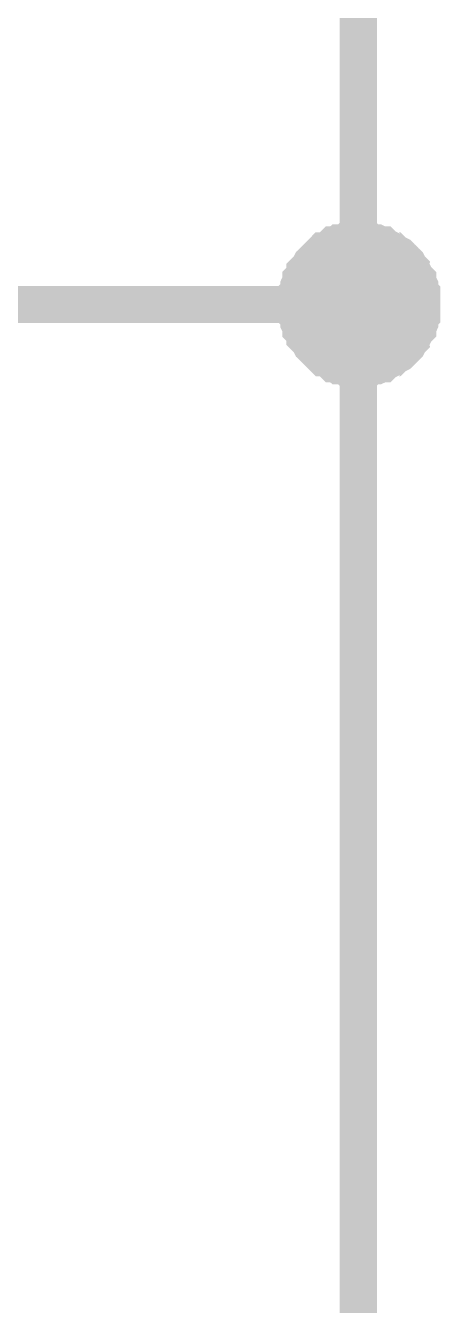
# Model space of a CAD drawing. Header units: millimetres. Extents: x 0 to 420, y 0 to 297.
# Drawn here: x 214.81 to 218.16, y 149.4 to 159.74 of the extents above; entities that cross this region are included whole.
import ezdxf

# ---------------------------------------------------------------- set-up
doc = ezdxf.new("R2010")
doc.units = ezdxf.units.MM
doc.layers.add('Sheet', color=255, linetype='Continuous')

msp = doc.modelspace()

# ---------------------------------------------------------------- linework, layer by layer
at = {"layer": 'Sheet'}
for points, const_width in [([(217.498, 157.491), (217.498, 159.992)], 0.3), ([(217.001, 157.491), (217.001, 157.525), (217.001, 157.541), (217.001, 157.574), (217.018, 157.591), (217.018, 157.624), (217.018, 157.64), (217.034, 157.674), (217.034, 157.69), (217.051, 157.707), (217.067, 157.74), (217.067, 157.756), (217.084, 157.773), (217.1, 157.79), (217.117, 157.823), (217.134, 157.839), (217.15, 157.856), (217.167, 157.872), (217.183, 157.889), (217.2, 157.905), (217.216, 157.922), (217.233, 157.922), (217.266, 157.939), (217.282, 157.955), (217.299, 157.972), (217.332, 157.972), (217.349, 157.988), (217.365, 157.988), (217.398, 157.988), (217.415, 158.005), (217.448, 158.005), (217.465, 158.005), (217.498, 158.005)], 0.3), ([(217.001, 157.491), (217.001, 157.525), (217.001, 157.541), (217.001, 157.574), (217.018, 157.591), (217.018, 157.624), (217.018, 157.64), (217.034, 157.674), (217.034, 157.69), (217.051, 157.707), (217.067, 157.74), (217.067, 157.756), (217.084, 157.773), (217.1, 157.79), (217.117, 157.823), (217.134, 157.839), (217.15, 157.856), (217.167, 157.872), (217.183, 157.889), (217.2, 157.905), (217.216, 157.922), (217.233, 157.922), (217.266, 157.939), (217.282, 157.955), (217.299, 157.972), (217.332, 157.972), (217.349, 157.988), (217.365, 157.988), (217.398, 157.988), (217.415, 158.005), (217.448, 158.005), (217.465, 158.005), (217.498, 158.005)], 0.3), ([(217.001, 157.491), (217.001, 157.525), (217.001, 157.541), (217.001, 157.574), (217.018, 157.591), (217.018, 157.624), (217.018, 157.64), (217.034, 157.674), (217.034, 157.69), (217.051, 157.707), (217.067, 157.74), (217.067, 157.756), (217.084, 157.773), (217.1, 157.79), (217.117, 157.823), (217.134, 157.839), (217.15, 157.856), (217.167, 157.872), (217.183, 157.889), (217.2, 157.905), (217.216, 157.922), (217.233, 157.922), (217.266, 157.939), (217.282, 157.955), (217.299, 157.972), (217.332, 157.972), (217.349, 157.988), (217.365, 157.988), (217.398, 157.988), (217.415, 158.005), (217.448, 158.005), (217.465, 158.005), (217.498, 158.005)], 0.3), ([(217.001, 157.491), (217.001, 157.525), (217.001, 157.541), (217.001, 157.574), (217.018, 157.591), (217.018, 157.624), (217.018, 157.64), (217.034, 157.674), (217.034, 157.69), (217.051, 157.707), (217.067, 157.74), (217.067, 157.756), (217.084, 157.773), (217.1, 157.79), (217.117, 157.823), (217.134, 157.839), (217.15, 157.856), (217.167, 157.872), (217.183, 157.889), (217.2, 157.905), (217.216, 157.922), (217.233, 157.922), (217.266, 157.939), (217.282, 157.955), (217.299, 157.972), (217.332, 157.972), (217.349, 157.988), (217.365, 157.988), (217.398, 157.988), (217.415, 158.005), (217.448, 158.005), (217.465, 158.005), (217.498, 158.005)], 0.3), ([(217.498, 158.005), (217.498, 158.005)], 0.3), ([(217.498, 158.005), (217.531, 158.005), (217.547, 158.005), (217.58, 158.005), (217.597, 157.988), (217.63, 157.988), (217.647, 157.988), (217.68, 157.972), (217.696, 157.972), (217.713, 157.955), (217.746, 157.939), (217.762, 157.922), (217.779, 157.922), (217.796, 157.905), (217.829, 157.889), (217.845, 157.872), (217.862, 157.856), (217.878, 157.839), (217.895, 157.823), (217.911, 157.79), (217.928, 157.773), (217.928, 157.756), (217.945, 157.74), (217.961, 157.707), (217.978, 157.69), (217.978, 157.674), (217.994, 157.64), (217.994, 157.624), (217.994, 157.591), (218.011, 157.574), (218.011, 157.541), (218.011, 157.525), (218.011, 157.491)], 0.3), ([(217.498, 158.005), (217.498, 158.005)], 0.3), ([(217.498, 158.005), (217.531, 158.005), (217.547, 158.005), (217.58, 158.005), (217.597, 157.988), (217.63, 157.988), (217.647, 157.988), (217.68, 157.972), (217.696, 157.972), (217.713, 157.955), (217.746, 157.939), (217.762, 157.922), (217.779, 157.922), (217.796, 157.905), (217.829, 157.889), (217.845, 157.872), (217.862, 157.856), (217.878, 157.839), (217.895, 157.823), (217.911, 157.79), (217.928, 157.773), (217.928, 157.756), (217.945, 157.74), (217.961, 157.707), (217.978, 157.69), (217.978, 157.674), (217.994, 157.64), (217.994, 157.624), (217.994, 157.591), (218.011, 157.574), (218.011, 157.541), (218.011, 157.525), (218.011, 157.491)], 0.3), ([(217.498, 158.005), (217.498, 158.005)], 0.3), ([(217.498, 158.005), (217.531, 158.005), (217.547, 158.005), (217.58, 158.005), (217.597, 157.988), (217.63, 157.988), (217.647, 157.988), (217.68, 157.972), (217.696, 157.972), (217.713, 157.955), (217.746, 157.939), (217.762, 157.922), (217.779, 157.922), (217.796, 157.905), (217.829, 157.889), (217.845, 157.872), (217.862, 157.856), (217.878, 157.839), (217.895, 157.823), (217.911, 157.79), (217.928, 157.773), (217.928, 157.756), (217.945, 157.74), (217.961, 157.707), (217.978, 157.69), (217.978, 157.674), (217.994, 157.64), (217.994, 157.624), (217.994, 157.591), (218.011, 157.574), (218.011, 157.541), (218.011, 157.525), (218.011, 157.491)], 0.3), ([(217.498, 158.005), (217.498, 158.005)], 0.3), ([(217.498, 158.005), (217.531, 158.005), (217.547, 158.005), (217.58, 158.005), (217.597, 157.988), (217.63, 157.988), (217.647, 157.988), (217.68, 157.972), (217.696, 157.972), (217.713, 157.955), (217.746, 157.939), (217.762, 157.922), (217.779, 157.922), (217.796, 157.905), (217.829, 157.889), (217.845, 157.872), (217.862, 157.856), (217.878, 157.839), (217.895, 157.823), (217.911, 157.79), (217.928, 157.773), (217.928, 157.756), (217.945, 157.74), (217.961, 157.707), (217.978, 157.69), (217.978, 157.674), (217.994, 157.64), (217.994, 157.624), (217.994, 157.591), (218.011, 157.574), (218.011, 157.541), (218.011, 157.525), (218.011, 157.491)], 0.3), ([(217.001, 157.491), (217.001, 157.525), (217.001, 157.541), (217.001, 157.574), (217.018, 157.591), (217.018, 157.624), (217.018, 157.64), (217.034, 157.674), (217.034, 157.69), (217.051, 157.707), (217.067, 157.74), (217.067, 157.756), (217.084, 157.773), (217.1, 157.79), (217.117, 157.823), (217.134, 157.839), (217.15, 157.856), (217.167, 157.872), (217.183, 157.889), (217.2, 157.905), (217.216, 157.922), (217.233, 157.922), (217.266, 157.939), (217.282, 157.955), (217.299, 157.972), (217.332, 157.972), (217.349, 157.988), (217.365, 157.988), (217.398, 157.988), (217.415, 158.005), (217.448, 158.005), (217.465, 158.005), (217.498, 158.005)], 0.0991), ([(217.001, 157.491), (217.001, 157.525), (217.001, 157.541), (217.001, 157.574), (217.018, 157.591), (217.018, 157.624), (217.018, 157.64), (217.034, 157.674), (217.034, 157.69), (217.051, 157.707), (217.067, 157.74), (217.067, 157.756), (217.084, 157.773), (217.1, 157.79), (217.117, 157.823), (217.134, 157.839), (217.15, 157.856), (217.167, 157.872), (217.183, 157.889), (217.2, 157.905), (217.216, 157.922), (217.233, 157.922), (217.266, 157.939), (217.282, 157.955), (217.299, 157.972), (217.332, 157.972), (217.349, 157.988), (217.365, 157.988), (217.398, 157.988), (217.415, 158.005), (217.448, 158.005), (217.465, 158.005), (217.498, 158.005)], 0.0991), ([(217.001, 157.491), (217.001, 157.525), (217.001, 157.541), (217.001, 157.574), (217.018, 157.591), (217.018, 157.624), (217.018, 157.64), (217.034, 157.674), (217.034, 157.69), (217.051, 157.707), (217.067, 157.74), (217.067, 157.756), (217.084, 157.773), (217.1, 157.79), (217.117, 157.823), (217.134, 157.839), (217.15, 157.856), (217.167, 157.872), (217.183, 157.889), (217.2, 157.905), (217.216, 157.922), (217.233, 157.922), (217.266, 157.939), (217.282, 157.955), (217.299, 157.972), (217.332, 157.972), (217.349, 157.988), (217.365, 157.988), (217.398, 157.988), (217.415, 158.005), (217.448, 158.005), (217.465, 158.005), (217.498, 158.005)], 0.0991), ([(217.001, 157.491), (217.001, 157.525), (217.001, 157.541), (217.001, 157.574), (217.018, 157.591), (217.018, 157.624), (217.018, 157.64), (217.034, 157.674), (217.034, 157.69), (217.051, 157.707), (217.067, 157.74), (217.067, 157.756), (217.084, 157.773), (217.1, 157.79), (217.117, 157.823), (217.134, 157.839), (217.15, 157.856), (217.167, 157.872), (217.183, 157.889), (217.2, 157.905), (217.216, 157.922), (217.233, 157.922), (217.266, 157.939), (217.282, 157.955), (217.299, 157.972), (217.332, 157.972), (217.349, 157.988), (217.365, 157.988), (217.398, 157.988), (217.415, 158.005), (217.448, 158.005), (217.465, 158.005), (217.498, 158.005)], 0.0991), ([(217.498, 158.005), (217.498, 158.005)], 0.0991), ([(217.498, 158.005), (217.531, 158.005), (217.547, 158.005), (217.58, 158.005), (217.597, 157.988), (217.63, 157.988), (217.647, 157.988), (217.68, 157.972), (217.696, 157.972), (217.713, 157.955), (217.746, 157.939), (217.762, 157.922), (217.779, 157.922), (217.796, 157.905), (217.829, 157.889), (217.845, 157.872), (217.862, 157.856), (217.878, 157.839), (217.895, 157.823), (217.911, 157.79), (217.928, 157.773), (217.928, 157.756), (217.945, 157.74), (217.961, 157.707), (217.978, 157.69), (217.978, 157.674), (217.994, 157.64), (217.994, 157.624), (217.994, 157.591), (218.011, 157.574), (218.011, 157.541), (218.011, 157.525), (218.011, 157.491)], 0.0991), ([(217.498, 158.005), (217.498, 158.005)], 0.0991), ([(217.498, 158.005), (217.531, 158.005), (217.547, 158.005), (217.58, 158.005), (217.597, 157.988), (217.63, 157.988), (217.647, 157.988), (217.68, 157.972), (217.696, 157.972), (217.713, 157.955), (217.746, 157.939), (217.762, 157.922), (217.779, 157.922), (217.796, 157.905), (217.829, 157.889), (217.845, 157.872), (217.862, 157.856), (217.878, 157.839), (217.895, 157.823), (217.911, 157.79), (217.928, 157.773), (217.928, 157.756), (217.945, 157.74), (217.961, 157.707), (217.978, 157.69), (217.978, 157.674), (217.994, 157.64), (217.994, 157.624), (217.994, 157.591), (218.011, 157.574), (218.011, 157.541), (218.011, 157.525), (218.011, 157.491)], 0.0991), ([(217.498, 158.005), (217.498, 158.005)], 0.0991), ([(217.498, 158.005), (217.531, 158.005), (217.547, 158.005), (217.58, 158.005), (217.597, 157.988), (217.63, 157.988), (217.647, 157.988), (217.68, 157.972), (217.696, 157.972), (217.713, 157.955), (217.746, 157.939), (217.762, 157.922), (217.779, 157.922), (217.796, 157.905), (217.829, 157.889), (217.845, 157.872), (217.862, 157.856), (217.878, 157.839), (217.895, 157.823), (217.911, 157.79), (217.928, 157.773), (217.928, 157.756), (217.945, 157.74), (217.961, 157.707), (217.978, 157.69), (217.978, 157.674), (217.994, 157.64), (217.994, 157.624), (217.994, 157.591), (218.011, 157.574), (218.011, 157.541), (218.011, 157.525), (218.011, 157.491)], 0.0991), ([(217.498, 158.005), (217.498, 158.005)], 0.0991), ([(217.498, 158.005), (217.531, 158.005), (217.547, 158.005), (217.58, 158.005), (217.597, 157.988), (217.63, 157.988), (217.647, 157.988), (217.68, 157.972), (217.696, 157.972), (217.713, 157.955), (217.746, 157.939), (217.762, 157.922), (217.779, 157.922), (217.796, 157.905), (217.829, 157.889), (217.845, 157.872), (217.862, 157.856), (217.878, 157.839), (217.895, 157.823), (217.911, 157.79), (217.928, 157.773), (217.928, 157.756), (217.945, 157.74), (217.961, 157.707), (217.978, 157.69), (217.978, 157.674), (217.994, 157.64), (217.994, 157.624), (217.994, 157.591), (218.011, 157.574), (218.011, 157.541), (218.011, 157.525), (218.011, 157.491)], 0.0991), ([(200.02, 142.489), (217.498, 142.489), (217.498, 157.491), (212.499, 157.491)], 0.3), ([(217.498, 156.978), (217.465, 156.978), (217.448, 156.978), (217.415, 156.978), (217.398, 156.995), (217.365, 156.995), (217.349, 156.995), (217.332, 157.011), (217.299, 157.011), (217.282, 157.028), (217.266, 157.044), (217.233, 157.061), (217.216, 157.061), (217.2, 157.077), (217.183, 157.094), (217.167, 157.111), (217.15, 157.127), (217.134, 157.144), (217.117, 157.16), (217.1, 157.193), (217.084, 157.21), (217.067, 157.227), (217.067, 157.243), (217.051, 157.276), (217.034, 157.293), (217.034, 157.309), (217.018, 157.342), (217.018, 157.359), (217.018, 157.392), (217.001, 157.409), (217.001, 157.442), (217.001, 157.458), (217.001, 157.491)], 0.3), ([(217.001, 157.491), (217.001, 157.491)], 0.3), ([(217.498, 156.978), (217.465, 156.978), (217.448, 156.978), (217.415, 156.978), (217.398, 156.995), (217.365, 156.995), (217.349, 156.995), (217.332, 157.011), (217.299, 157.011), (217.282, 157.028), (217.266, 157.044), (217.233, 157.061), (217.216, 157.061), (217.2, 157.077), (217.183, 157.094), (217.167, 157.111), (217.15, 157.127), (217.134, 157.144), (217.117, 157.16), (217.1, 157.193), (217.084, 157.21), (217.067, 157.227), (217.067, 157.243), (217.051, 157.276), (217.034, 157.293), (217.034, 157.309), (217.018, 157.342), (217.018, 157.359), (217.018, 157.392), (217.001, 157.409), (217.001, 157.442), (217.001, 157.458), (217.001, 157.491)], 0.3), ([(217.001, 157.491), (217.001, 157.491)], 0.3), ([(217.498, 156.978), (217.465, 156.978), (217.448, 156.978), (217.415, 156.978), (217.398, 156.995), (217.365, 156.995), (217.349, 156.995), (217.332, 157.011), (217.299, 157.011), (217.282, 157.028), (217.266, 157.044), (217.233, 157.061), (217.216, 157.061), (217.2, 157.077), (217.183, 157.094), (217.167, 157.111), (217.15, 157.127), (217.134, 157.144), (217.117, 157.16), (217.1, 157.193), (217.084, 157.21), (217.067, 157.227), (217.067, 157.243), (217.051, 157.276), (217.034, 157.293), (217.034, 157.309), (217.018, 157.342), (217.018, 157.359), (217.018, 157.392), (217.001, 157.409), (217.001, 157.442), (217.001, 157.458), (217.001, 157.491)], 0.3), ([(217.001, 157.491), (217.001, 157.491)], 0.3), ([(217.498, 156.978), (217.465, 156.978), (217.448, 156.978), (217.415, 156.978), (217.398, 156.995), (217.365, 156.995), (217.349, 156.995), (217.332, 157.011), (217.299, 157.011), (217.282, 157.028), (217.266, 157.044), (217.233, 157.061), (217.216, 157.061), (217.2, 157.077), (217.183, 157.094), (217.167, 157.111), (217.15, 157.127), (217.134, 157.144), (217.117, 157.16), (217.1, 157.193), (217.084, 157.21), (217.067, 157.227), (217.067, 157.243), (217.051, 157.276), (217.034, 157.293), (217.034, 157.309), (217.018, 157.342), (217.018, 157.359), (217.018, 157.392), (217.001, 157.409), (217.001, 157.442), (217.001, 157.458), (217.001, 157.491)], 0.3), ([(217.001, 157.491), (217.001, 157.491)], 0.3), ([(218.011, 157.491), (218.011, 157.458), (218.011, 157.442), (218.011, 157.409), (217.994, 157.392), (217.994, 157.359), (217.994, 157.342), (217.978, 157.309), (217.978, 157.293), (217.961, 157.276), (217.945, 157.243), (217.928, 157.227), (217.928, 157.21), (217.911, 157.193), (217.895, 157.16), (217.878, 157.144), (217.862, 157.127), (217.845, 157.111), (217.829, 157.094), (217.796, 157.077), (217.779, 157.061), (217.762, 157.061), (217.746, 157.044), (217.713, 157.028), (217.696, 157.011), (217.68, 157.011), (217.647, 156.995), (217.63, 156.995), (217.597, 156.995), (217.58, 156.978), (217.547, 156.978), (217.531, 156.978), (217.498, 156.978)], 0.3), ([(218.011, 157.491), (218.011, 157.458), (218.011, 157.442), (218.011, 157.409), (217.994, 157.392), (217.994, 157.359), (217.994, 157.342), (217.978, 157.309), (217.978, 157.293), (217.961, 157.276), (217.945, 157.243), (217.928, 157.227), (217.928, 157.21), (217.911, 157.193), (217.895, 157.16), (217.878, 157.144), (217.862, 157.127), (217.845, 157.111), (217.829, 157.094), (217.796, 157.077), (217.779, 157.061), (217.762, 157.061), (217.746, 157.044), (217.713, 157.028), (217.696, 157.011), (217.68, 157.011), (217.647, 156.995), (217.63, 156.995), (217.597, 156.995), (217.58, 156.978), (217.547, 156.978), (217.531, 156.978), (217.498, 156.978)], 0.3), ([(218.011, 157.491), (218.011, 157.458), (218.011, 157.442), (218.011, 157.409), (217.994, 157.392), (217.994, 157.359), (217.994, 157.342), (217.978, 157.309), (217.978, 157.293), (217.961, 157.276), (217.945, 157.243), (217.928, 157.227), (217.928, 157.21), (217.911, 157.193), (217.895, 157.16), (217.878, 157.144), (217.862, 157.127), (217.845, 157.111), (217.829, 157.094), (217.796, 157.077), (217.779, 157.061), (217.762, 157.061), (217.746, 157.044), (217.713, 157.028), (217.696, 157.011), (217.68, 157.011), (217.647, 156.995), (217.63, 156.995), (217.597, 156.995), (217.58, 156.978), (217.547, 156.978), (217.531, 156.978), (217.498, 156.978)], 0.3), ([(218.011, 157.491), (218.011, 157.458), (218.011, 157.442), (218.011, 157.409), (217.994, 157.392), (217.994, 157.359), (217.994, 157.342), (217.978, 157.309), (217.978, 157.293), (217.961, 157.276), (217.945, 157.243), (217.928, 157.227), (217.928, 157.21), (217.911, 157.193), (217.895, 157.16), (217.878, 157.144), (217.862, 157.127), (217.845, 157.111), (217.829, 157.094), (217.796, 157.077), (217.779, 157.061), (217.762, 157.061), (217.746, 157.044), (217.713, 157.028), (217.696, 157.011), (217.68, 157.011), (217.647, 156.995), (217.63, 156.995), (217.597, 156.995), (217.58, 156.978), (217.547, 156.978), (217.531, 156.978), (217.498, 156.978)], 0.3), ([(218.011, 157.491), (218.011, 157.491), (218.011, 157.491), (218.011, 157.491), (218.011, 157.491), (218.011, 157.491), (218.011, 157.491), (218.011, 157.491), (218.011, 157.491), (218.011, 157.491), (218.011, 157.491), (218.011, 157.491), (218.011, 157.491), (218.011, 157.491), (218.011, 157.491), (218.011, 157.491), (218.011, 157.491), (218.011, 157.491), (218.011, 157.491), (218.011, 157.491), (218.011, 157.491), (218.011, 157.491), (218.011, 157.491), (218.011, 157.491), (218.011, 157.491), (218.011, 157.491), (218.011, 157.491), (218.011, 157.491), (218.011, 157.491), (218.011, 157.491), (218.011, 157.491), (218.011, 157.491), (218.011, 157.491)], 0.3), ([(218.011, 157.491), (218.011, 157.491)], 0.3), ([(218.011, 157.491), (218.011, 157.491), (218.011, 157.491), (218.011, 157.491), (218.011, 157.491), (218.011, 157.491), (218.011, 157.491), (218.011, 157.491), (218.011, 157.491), (218.011, 157.491), (218.011, 157.491), (218.011, 157.491), (218.011, 157.491), (218.011, 157.491), (218.011, 157.491), (218.011, 157.491), (218.011, 157.491), (218.011, 157.491), (218.011, 157.491), (218.011, 157.491), (218.011, 157.491), (218.011, 157.491), (218.011, 157.491), (218.011, 157.491), (218.011, 157.491), (218.011, 157.491), (218.011, 157.491), (218.011, 157.491), (218.011, 157.491), (218.011, 157.491), (218.011, 157.491), (218.011, 157.491), (218.011, 157.491)], 0.3), ([(218.011, 157.491), (218.011, 157.491)], 0.3), ([(218.011, 157.491), (218.011, 157.491), (218.011, 157.491), (218.011, 157.491), (218.011, 157.491), (218.011, 157.491), (218.011, 157.491), (218.011, 157.491), (218.011, 157.491), (218.011, 157.491), (218.011, 157.491), (218.011, 157.491), (218.011, 157.491), (218.011, 157.491), (218.011, 157.491), (218.011, 157.491), (218.011, 157.491), (218.011, 157.491), (218.011, 157.491), (218.011, 157.491), (218.011, 157.491), (218.011, 157.491), (218.011, 157.491), (218.011, 157.491), (218.011, 157.491), (218.011, 157.491), (218.011, 157.491), (218.011, 157.491), (218.011, 157.491), (218.011, 157.491), (218.011, 157.491), (218.011, 157.491), (218.011, 157.491)], 0.3), ([(218.011, 157.491), (218.011, 157.491)], 0.3), ([(218.011, 157.491), (218.011, 157.491), (218.011, 157.491), (218.011, 157.491), (218.011, 157.491), (218.011, 157.491), (218.011, 157.491), (218.011, 157.491), (218.011, 157.491), (218.011, 157.491), (218.011, 157.491), (218.011, 157.491), (218.011, 157.491), (218.011, 157.491), (218.011, 157.491), (218.011, 157.491), (218.011, 157.491), (218.011, 157.491), (218.011, 157.491), (218.011, 157.491), (218.011, 157.491), (218.011, 157.491), (218.011, 157.491), (218.011, 157.491), (218.011, 157.491), (218.011, 157.491), (218.011, 157.491), (218.011, 157.491), (218.011, 157.491), (218.011, 157.491), (218.011, 157.491), (218.011, 157.491), (218.011, 157.491)], 0.3), ([(218.011, 157.491), (218.011, 157.491)], 0.3), ([(217.498, 156.978), (217.465, 156.978), (217.448, 156.978), (217.415, 156.978), (217.398, 156.995), (217.365, 156.995), (217.349, 156.995), (217.332, 157.011), (217.299, 157.011), (217.282, 157.028), (217.266, 157.044), (217.233, 157.061), (217.216, 157.061), (217.2, 157.077), (217.183, 157.094), (217.167, 157.111), (217.15, 157.127), (217.134, 157.144), (217.117, 157.16), (217.1, 157.193), (217.084, 157.21), (217.067, 157.227), (217.067, 157.243), (217.051, 157.276), (217.034, 157.293), (217.034, 157.309), (217.018, 157.342), (217.018, 157.359), (217.018, 157.392), (217.001, 157.409), (217.001, 157.442), (217.001, 157.458), (217.001, 157.491)], 0.0991), ([(217.001, 157.491), (217.001, 157.491)], 0.0991), ([(217.498, 156.978), (217.465, 156.978), (217.448, 156.978), (217.415, 156.978), (217.398, 156.995), (217.365, 156.995), (217.349, 156.995), (217.332, 157.011), (217.299, 157.011), (217.282, 157.028), (217.266, 157.044), (217.233, 157.061), (217.216, 157.061), (217.2, 157.077), (217.183, 157.094), (217.167, 157.111), (217.15, 157.127), (217.134, 157.144), (217.117, 157.16), (217.1, 157.193), (217.084, 157.21), (217.067, 157.227), (217.067, 157.243), (217.051, 157.276), (217.034, 157.293), (217.034, 157.309), (217.018, 157.342), (217.018, 157.359), (217.018, 157.392), (217.001, 157.409), (217.001, 157.442), (217.001, 157.458), (217.001, 157.491)], 0.0991), ([(217.001, 157.491), (217.001, 157.491)], 0.0991), ([(217.498, 156.978), (217.465, 156.978), (217.448, 156.978), (217.415, 156.978), (217.398, 156.995), (217.365, 156.995), (217.349, 156.995), (217.332, 157.011), (217.299, 157.011), (217.282, 157.028), (217.266, 157.044), (217.233, 157.061), (217.216, 157.061), (217.2, 157.077), (217.183, 157.094), (217.167, 157.111), (217.15, 157.127), (217.134, 157.144), (217.117, 157.16), (217.1, 157.193), (217.084, 157.21), (217.067, 157.227), (217.067, 157.243), (217.051, 157.276), (217.034, 157.293), (217.034, 157.309), (217.018, 157.342), (217.018, 157.359), (217.018, 157.392), (217.001, 157.409), (217.001, 157.442), (217.001, 157.458), (217.001, 157.491)], 0.0991), ([(217.001, 157.491), (217.001, 157.491)], 0.0991), ([(217.498, 156.978), (217.465, 156.978), (217.448, 156.978), (217.415, 156.978), (217.398, 156.995), (217.365, 156.995), (217.349, 156.995), (217.332, 157.011), (217.299, 157.011), (217.282, 157.028), (217.266, 157.044), (217.233, 157.061), (217.216, 157.061), (217.2, 157.077), (217.183, 157.094), (217.167, 157.111), (217.15, 157.127), (217.134, 157.144), (217.117, 157.16), (217.1, 157.193), (217.084, 157.21), (217.067, 157.227), (217.067, 157.243), (217.051, 157.276), (217.034, 157.293), (217.034, 157.309), (217.018, 157.342), (217.018, 157.359), (217.018, 157.392), (217.001, 157.409), (217.001, 157.442), (217.001, 157.458), (217.001, 157.491)], 0.0991), ([(217.001, 157.491), (217.001, 157.491)], 0.0991), ([(218.011, 157.491), (218.011, 157.458), (218.011, 157.442), (218.011, 157.409), (217.994, 157.392), (217.994, 157.359), (217.994, 157.342), (217.978, 157.309), (217.978, 157.293), (217.961, 157.276), (217.945, 157.243), (217.928, 157.227), (217.928, 157.21), (217.911, 157.193), (217.895, 157.16), (217.878, 157.144), (217.862, 157.127), (217.845, 157.111), (217.829, 157.094), (217.796, 157.077), (217.779, 157.061), (217.762, 157.061), (217.746, 157.044), (217.713, 157.028), (217.696, 157.011), (217.68, 157.011), (217.647, 156.995), (217.63, 156.995), (217.597, 156.995), (217.58, 156.978), (217.547, 156.978), (217.531, 156.978), (217.498, 156.978)], 0.0991), ([(218.011, 157.491), (218.011, 157.458), (218.011, 157.442), (218.011, 157.409), (217.994, 157.392), (217.994, 157.359), (217.994, 157.342), (217.978, 157.309), (217.978, 157.293), (217.961, 157.276), (217.945, 157.243), (217.928, 157.227), (217.928, 157.21), (217.911, 157.193), (217.895, 157.16), (217.878, 157.144), (217.862, 157.127), (217.845, 157.111), (217.829, 157.094), (217.796, 157.077), (217.779, 157.061), (217.762, 157.061), (217.746, 157.044), (217.713, 157.028), (217.696, 157.011), (217.68, 157.011), (217.647, 156.995), (217.63, 156.995), (217.597, 156.995), (217.58, 156.978), (217.547, 156.978), (217.531, 156.978), (217.498, 156.978)], 0.0991), ([(218.011, 157.491), (218.011, 157.458), (218.011, 157.442), (218.011, 157.409), (217.994, 157.392), (217.994, 157.359), (217.994, 157.342), (217.978, 157.309), (217.978, 157.293), (217.961, 157.276), (217.945, 157.243), (217.928, 157.227), (217.928, 157.21), (217.911, 157.193), (217.895, 157.16), (217.878, 157.144), (217.862, 157.127), (217.845, 157.111), (217.829, 157.094), (217.796, 157.077), (217.779, 157.061), (217.762, 157.061), (217.746, 157.044), (217.713, 157.028), (217.696, 157.011), (217.68, 157.011), (217.647, 156.995), (217.63, 156.995), (217.597, 156.995), (217.58, 156.978), (217.547, 156.978), (217.531, 156.978), (217.498, 156.978)], 0.0991), ([(218.011, 157.491), (218.011, 157.458), (218.011, 157.442), (218.011, 157.409), (217.994, 157.392), (217.994, 157.359), (217.994, 157.342), (217.978, 157.309), (217.978, 157.293), (217.961, 157.276), (217.945, 157.243), (217.928, 157.227), (217.928, 157.21), (217.911, 157.193), (217.895, 157.16), (217.878, 157.144), (217.862, 157.127), (217.845, 157.111), (217.829, 157.094), (217.796, 157.077), (217.779, 157.061), (217.762, 157.061), (217.746, 157.044), (217.713, 157.028), (217.696, 157.011), (217.68, 157.011), (217.647, 156.995), (217.63, 156.995), (217.597, 156.995), (217.58, 156.978), (217.547, 156.978), (217.531, 156.978), (217.498, 156.978)], 0.0991), ([(218.011, 157.491), (218.011, 157.491), (218.011, 157.491), (218.011, 157.491), (218.011, 157.491), (218.011, 157.491), (218.011, 157.491), (218.011, 157.491), (218.011, 157.491), (218.011, 157.491), (218.011, 157.491), (218.011, 157.491), (218.011, 157.491), (218.011, 157.491), (218.011, 157.491), (218.011, 157.491), (218.011, 157.491), (218.011, 157.491), (218.011, 157.491), (218.011, 157.491), (218.011, 157.491), (218.011, 157.491), (218.011, 157.491), (218.011, 157.491), (218.011, 157.491), (218.011, 157.491), (218.011, 157.491), (218.011, 157.491), (218.011, 157.491), (218.011, 157.491), (218.011, 157.491), (218.011, 157.491), (218.011, 157.491)], 0.0991), ([(218.011, 157.491), (218.011, 157.491)], 0.0991), ([(218.011, 157.491), (218.011, 157.491), (218.011, 157.491), (218.011, 157.491), (218.011, 157.491), (218.011, 157.491), (218.011, 157.491), (218.011, 157.491), (218.011, 157.491), (218.011, 157.491), (218.011, 157.491), (218.011, 157.491), (218.011, 157.491), (218.011, 157.491), (218.011, 157.491), (218.011, 157.491), (218.011, 157.491), (218.011, 157.491), (218.011, 157.491), (218.011, 157.491), (218.011, 157.491), (218.011, 157.491), (218.011, 157.491), (218.011, 157.491), (218.011, 157.491), (218.011, 157.491), (218.011, 157.491), (218.011, 157.491), (218.011, 157.491), (218.011, 157.491), (218.011, 157.491), (218.011, 157.491), (218.011, 157.491)], 0.0991), ([(218.011, 157.491), (218.011, 157.491)], 0.0991), ([(218.011, 157.491), (218.011, 157.491), (218.011, 157.491), (218.011, 157.491), (218.011, 157.491), (218.011, 157.491), (218.011, 157.491), (218.011, 157.491), (218.011, 157.491), (218.011, 157.491), (218.011, 157.491), (218.011, 157.491), (218.011, 157.491), (218.011, 157.491), (218.011, 157.491), (218.011, 157.491), (218.011, 157.491), (218.011, 157.491), (218.011, 157.491), (218.011, 157.491), (218.011, 157.491), (218.011, 157.491), (218.011, 157.491), (218.011, 157.491), (218.011, 157.491), (218.011, 157.491), (218.011, 157.491), (218.011, 157.491), (218.011, 157.491), (218.011, 157.491), (218.011, 157.491), (218.011, 157.491), (218.011, 157.491)], 0.0991), ([(218.011, 157.491), (218.011, 157.491)], 0.0991), ([(218.011, 157.491), (218.011, 157.491), (218.011, 157.491), (218.011, 157.491), (218.011, 157.491), (218.011, 157.491), (218.011, 157.491), (218.011, 157.491), (218.011, 157.491), (218.011, 157.491), (218.011, 157.491), (218.011, 157.491), (218.011, 157.491), (218.011, 157.491), (218.011, 157.491), (218.011, 157.491), (218.011, 157.491), (218.011, 157.491), (218.011, 157.491), (218.011, 157.491), (218.011, 157.491), (218.011, 157.491), (218.011, 157.491), (218.011, 157.491), (218.011, 157.491), (218.011, 157.491), (218.011, 157.491), (218.011, 157.491), (218.011, 157.491), (218.011, 157.491), (218.011, 157.491), (218.011, 157.491), (218.011, 157.491)], 0.0991), ([(218.011, 157.491), (218.011, 157.491)], 0.0991)]:
    msp.add_lwpolyline(points, dxfattribs=dict(at, const_width=const_width))
at = {"layer": 'Sheet', "const_width": 0.508}
msp.add_lwpolyline([(217.246, 157.5, 1), (217.754, 157.5, 1)], format="xyb", close=True, dxfattribs=at)

doc.saveas('drawing.dxf')
